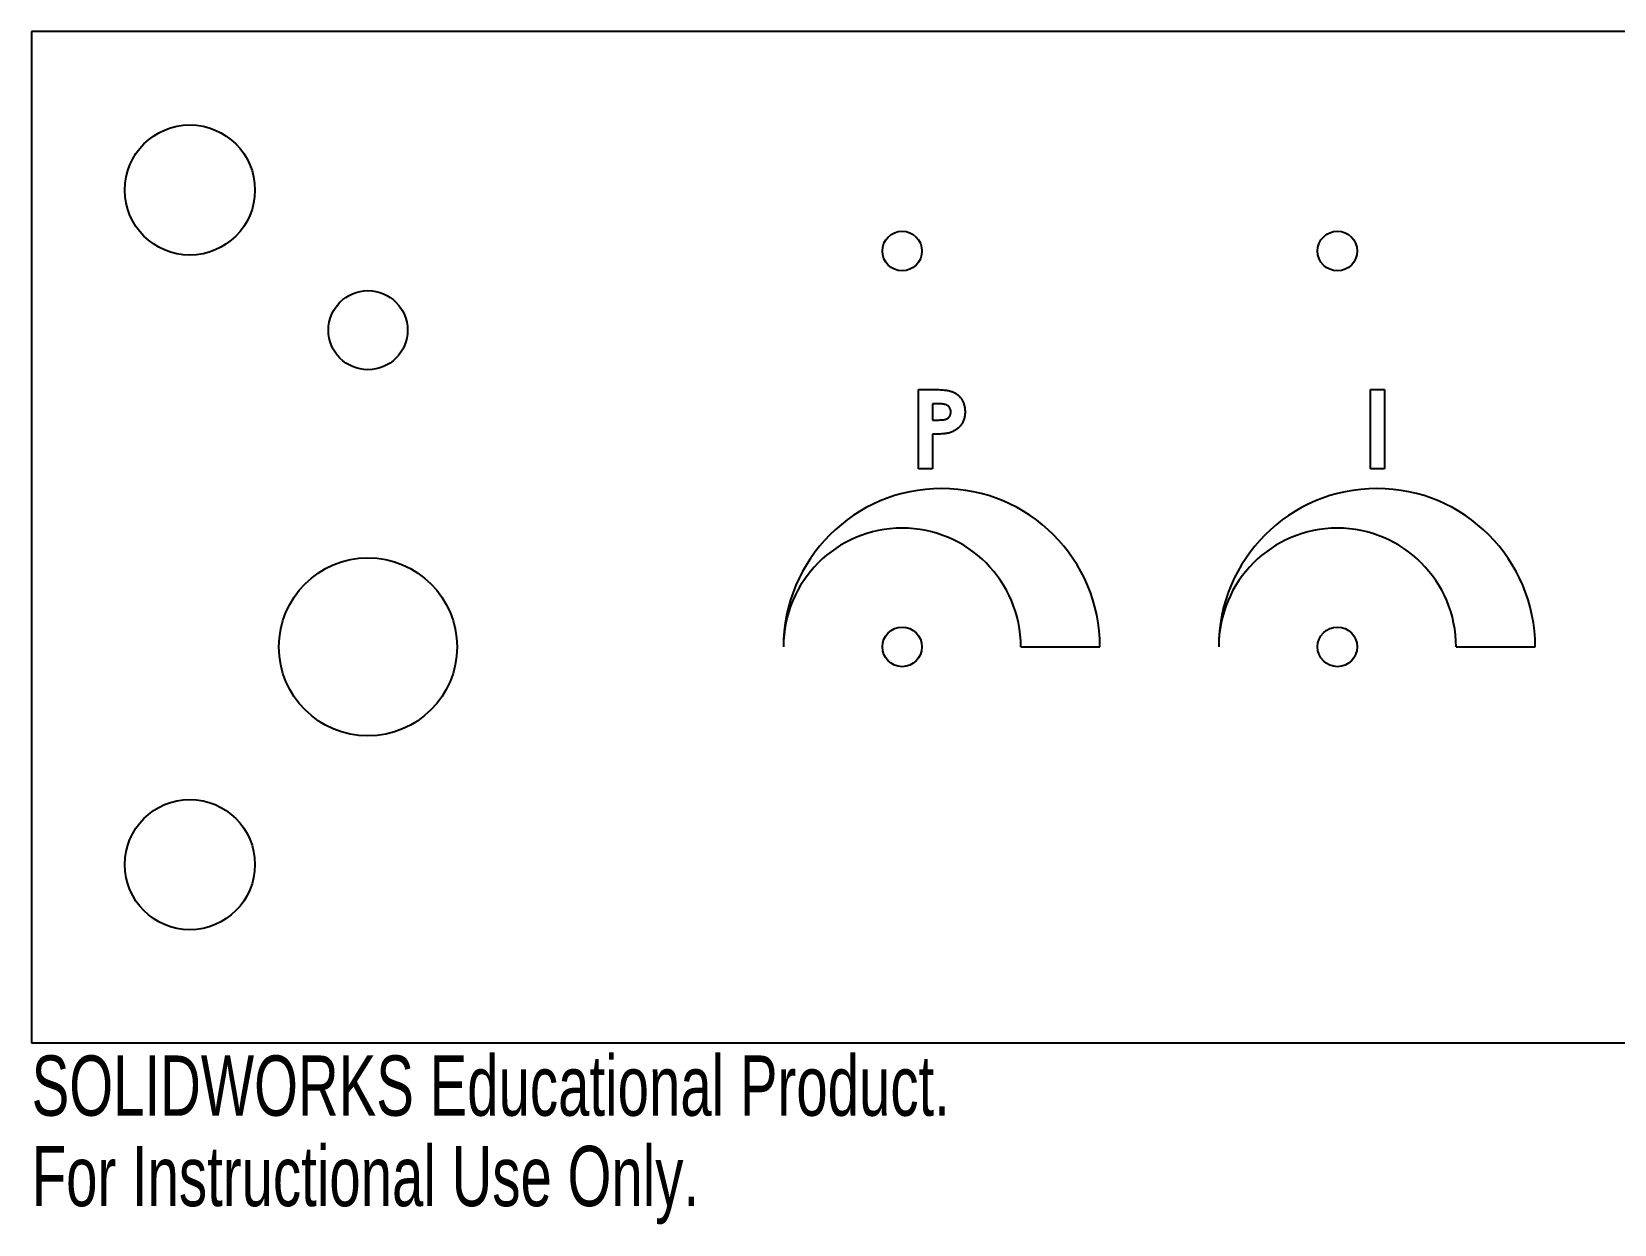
# Model space of a CAD drawing. Header units: inches. Extents: x -5 to 5, y -2.2 to 1.6.
# Drawn here: x -5 to 0, y -2.17 to 1.6 of the extents above; entities that cross this region are included whole.
import ezdxf

# ---------------------------------------------------------------- set-up
doc = ezdxf.new("R2010")
doc.units = ezdxf.units.IN
doc.header["$MEASUREMENT"] = 0
doc.styles.add('SLDTEXTSTYLE0', font='TXT', dxfattribs={"width": 0.7})

msp = doc.modelspace()

# ---------------------------------------------------------------- linework, layer by layer
at = {"color": 7, "linetype": 'Continuous', "lineweight": 25}
for p, q in [((5, 1.5963), (-5, 1.5963)), ((-5, 1.5963), (-5, -1.5963)), ((-2.1987, 0.2162), (-2.1987, 0.4662)), ((-2.1987, 0.4662), (-2.1486, 0.4662)), ((-0.7708, 0.2162), (-0.7708, 0.4662)), ((-0.7708, 0.4662), (-0.726, 0.4662)), ((-0.726, 0.4662), (-0.726, 0.2162)), ((-2.1538, 0.4214), (-2.1538, 0.3701)), ((-2.1397, 0.4214), (-2.1538, 0.4214)), ((-2.1538, 0.3701), (-2.138, 0.3701)), ((-2.1538, 0.3252), (-2.1538, 0.2162)), ((-2.1538, 0.2162), (-2.1987, 0.2162)), ((-0.726, 0.2162), (-0.7708, 0.2162)), ((-1.875, -0.3463), (-1.625, -0.3463)), ((-0.5, -0.3463), (-0.25, -0.3463)), ((-5, -1.5963), (5, -1.5963))]:
    msp.add_line(p, q, dxfattribs=at)
for centre, radius in [((-4.5, 1.0963), 0.2055), ((-2.25, 0.9037), 0.0625), ((-0.875, 0.9037), 0.0625), ((-3.9375, 0.6537), 0.125), ((-3.9375, -0.3463), 0.2813), ((-2.25, -0.3463), 0.0625), ((-0.875, -0.3463), 0.0625), ((-4.5, -1.0338), 0.2055)]:
    msp.add_circle(centre, radius, dxfattribs=at)
for centre, radius in [((-2.125, -0.3463), 0.5), ((-0.75, -0.3463), 0.5), ((-2.25, -0.3463), 0.375), ((-0.875, -0.3463), 0.375)]:
    msp.add_arc(centre, radius, 0, 180, dxfattribs=at)
for points, knots in [([(-2.1486, 0.4662), (-2.1454, 0.4662), (-2.1391, 0.4662), (-2.1299, 0.4659), (-2.1216, 0.4652), (-2.1139, 0.4645), (-2.1069, 0.4634), (-2.1006, 0.4622), (-2.095, 0.4607), (-2.0901, 0.4589), (-2.0856, 0.4569), (-2.0814, 0.4547), (-2.0776, 0.452), (-2.0739, 0.4492), (-2.0705, 0.446), (-2.0672, 0.4426), (-2.0643, 0.4389), (-2.0616, 0.4349), (-2.0591, 0.4307), (-2.057, 0.4262), (-2.0553, 0.4216), (-2.0538, 0.4167), (-2.0527, 0.4116), (-2.0519, 0.4063), (-2.0514, 0.4008), (-2.0513, 0.3971), (-2.0513, 0.3952)], [0, 0, 0, 0, 0.070781, 0.136552, 0.197012, 0.252923, 0.303687, 0.349719, 0.39124, 0.428479, 0.463057, 0.49715, 0.531002, 0.564226, 0.597701, 0.631421, 0.665597, 0.700451, 0.735881, 0.771092, 0.806975, 0.843534, 0.88094, 0.919294, 0.95918, 1, 1, 1, 1]), ([(-2.1079, 0.4164), (-2.1087, 0.4168), (-2.1104, 0.4177), (-2.1133, 0.4186), (-2.1166, 0.4195), (-2.1203, 0.4202), (-2.1245, 0.4207), (-2.1292, 0.4211), (-2.1343, 0.4213), (-2.1379, 0.4213), (-2.1397, 0.4214)], [0, 0, 0, 0, 0.082101, 0.173825, 0.278953, 0.396639, 0.527316, 0.671298, 0.828754, 1, 1, 1, 1]), ([(-2.0962, 0.3953), (-2.0962, 0.3964), (-2.0963, 0.3987), (-2.0968, 0.402), (-2.0977, 0.4051), (-2.099, 0.4079), (-2.1007, 0.4104), (-2.1028, 0.4127), (-2.1051, 0.4148), (-2.107, 0.4158), (-2.1079, 0.4164)], [0, 0, 0, 0, 0.137788, 0.267341, 0.390444, 0.511778, 0.629509, 0.747829, 0.871885, 1, 1, 1, 1]), ([(-2.138, 0.3701), (-2.1351, 0.3701), (-2.1298, 0.3701), (-2.1225, 0.3706), (-2.1167, 0.3714), (-2.1121, 0.3724), (-2.1084, 0.3741), (-2.1053, 0.3759), (-2.1026, 0.3783), (-2.1003, 0.381), (-2.0984, 0.3841), (-2.0971, 0.3876), (-2.0963, 0.3913), (-2.0962, 0.3939), (-2.0962, 0.3953)], [0, 0, 0, 0, 0.1551596, 0.285496, 0.3905028, 0.470975, 0.5384455, 0.6036553, 0.6665872, 0.7301989, 0.7949447, 0.8602284, 0.9281207, 1, 1, 1, 1]), ([(-2.0513, 0.3952), (-2.0513, 0.3931), (-2.0514, 0.389), (-2.052, 0.383), (-2.0532, 0.3773), (-2.0546, 0.3718), (-2.0567, 0.3666), (-2.059, 0.3616), (-2.0619, 0.357), (-2.0652, 0.3526), (-2.0687, 0.3485), (-2.0727, 0.3447), (-2.077, 0.3413), (-2.0816, 0.3382), (-2.0864, 0.3354), (-2.0916, 0.3329), (-2.0971, 0.3307), (-2.101, 0.3296), (-2.1029, 0.329)], [0, 0, 0, 0, 0.068875, 0.135349, 0.199289, 0.26155, 0.322915, 0.382772, 0.442844, 0.502652, 0.562749, 0.62274, 0.682687, 0.743329, 0.805013, 0.868067, 0.933111, 1, 1, 1, 1]), ([(-2.1029, 0.329), (-2.1042, 0.3287), (-2.107, 0.328), (-2.1116, 0.3273), (-2.1169, 0.3267), (-2.1229, 0.3261), (-2.1296, 0.3257), (-2.1371, 0.3254), (-2.1452, 0.3252), (-2.1509, 0.3252), (-2.1538, 0.3252)], [0, 0, 0, 0, 0.077373, 0.167614, 0.272108, 0.390016, 0.521363, 0.667272, 0.82681, 1, 1, 1, 1])]:
    msp.add_open_spline(points, degree=3, knots=knots, dxfattribs=at)

# ---------------------------------------------------------------- texts
at = {"color": 7, "linetype": 'Continuous', "char_height": 0.1903, "attachment_point": 1, "style": 'SLDTEXTSTYLE0'}
for s, insert in [('SOLIDWORKS Educational Product.', (-5, -1.6364)), ('For Instructional Use Only.', (-5, -1.9219))]:
    msp.add_mtext(s, dxfattribs=dict(at, insert=insert))

doc.saveas('drawing.dxf')
